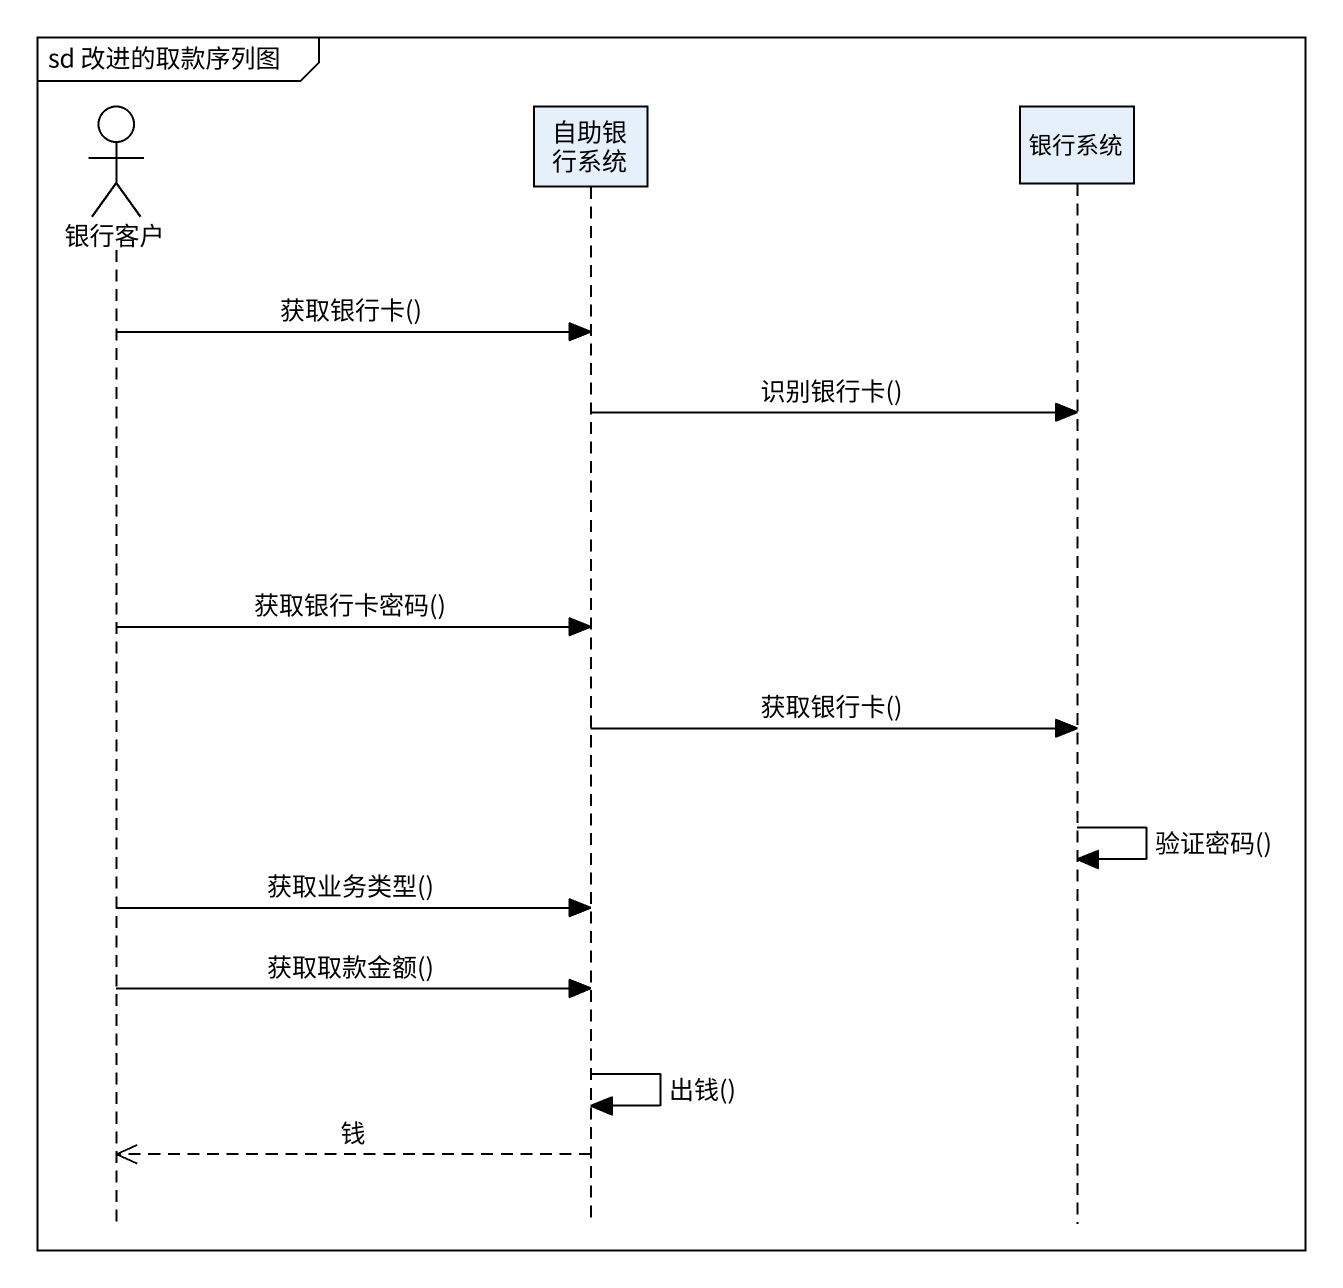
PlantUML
@startuml
mainframe sd 改进的取款序列图
hide footbox
actor 银行客户
participant 自助银行系统
participant 银行系统

银行客户 -> 自助银行系统 : 获取银行卡()
自助银行系统 -> 银行系统 : 识别银行卡()
银行客户 -> 自助银行系统 : 获取银行卡密码()
自助银行系统 -> 银行系统 : 获取银行卡()
银行系统 -> 银行系统 : 验证密码()
银行客户 -> 自助银行系统 : 获取业务类型()
银行客户 -> 自助银行系统 : 获取取款金额()
自助银行系统 -> 自助银行系统 : 出钱()
自助银行系统 -->> 银行客户 : 钱
@enduml
